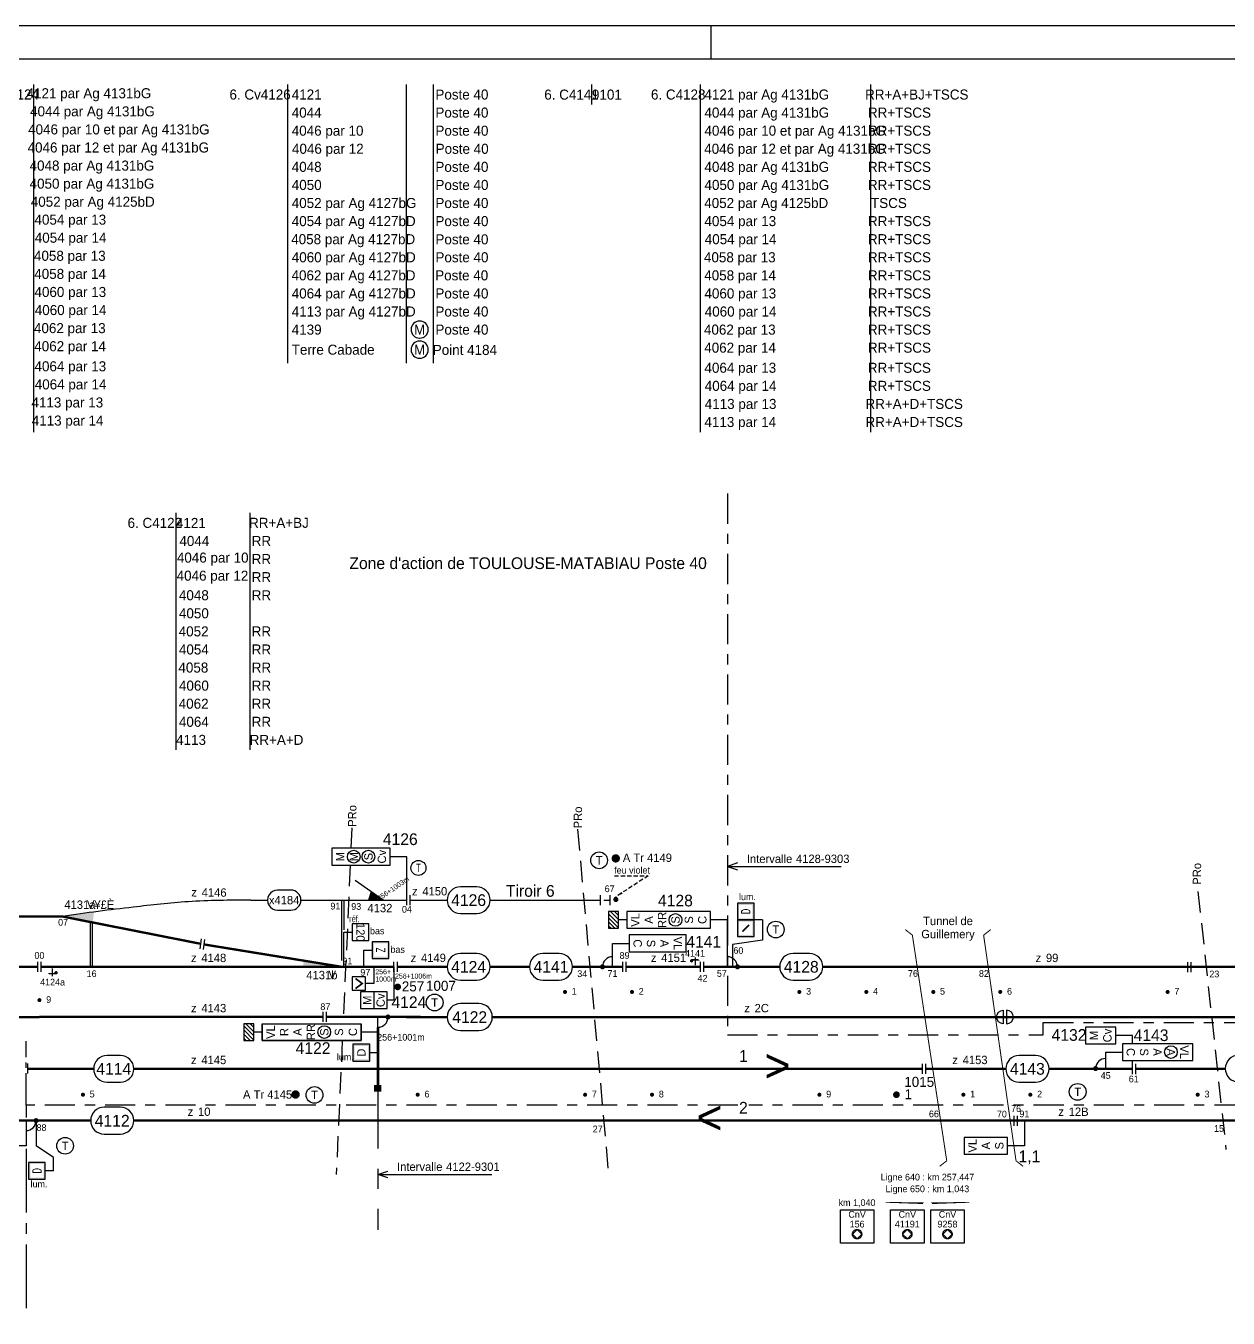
# Model space of a CAD drawing. Header units: metres. Extents: x 0 to 4410, y 0 to 594.
# Drawn here: x 3155.4 to 3514.5, y 208.1 to 594 of the extents above; entities that cross this region are included whole.
import ezdxf
from ezdxf.enums import TextEntityAlignment as Align

# ---------------------------------------------------------------- set-up
doc = ezdxf.new("R2010")
doc.units = ezdxf.units.M
for name, pattern in [('AXES', [36, 18, -6, 6, -6]), ('AXES2', [28.575, 19.05, -3.175, 3.175, -3.175]), ('CACHE', [9.525, 6.35, -3.175]), ('CACHE2', [4.7625, 3.175, -1.5875]), ('CONTINU', [5000, 5000, 0])]:
    doc.linetypes.add(name, pattern=pattern)
doc.layers.add('ATTRIBUTS', color=7, linetype='CONTINU', plot=False)
doc.layers.add('Pk invisible', color=250, linetype='Continuous', plot=False)
for name, color, linetype in [('FORMAT', 7, 'Continuous'), ('Limites de Poste', 7, 'AXES'), ('PT', 7, 'Continuous'), ('voies', 7, 'Continuous')]:
    doc.layers.add(name, color=color, linetype=linetype)
doc.styles.add('es_norme', font='es_isocp.shx')
doc.styles.add('FONT', font='com_font.shx', dxfattribs={"width": 0.7})
doc.styles.add('iso', font='es_isocp.shx')
doc.styles.add('ISO8C1', font='es_isocp.shx')
doc.styles.add('SIMPLEX', font='simplex', dxfattribs={"width": 0.7})

# ---------------------------------------------------------------- blocks, each defined once
blk = doc.blocks.new('CHEVPB')
for p, q in [((0, 6.5), (-2, 6.5)), ((-2, 6.5), (-2, 2.5)), ((2, 6.5), (0, 6.5)), ((2, 2.5), (2, 6.5)), ((-2, 2.5), (2, 2.5)), ((0, 0), (0, 2.5))]:
    blk.add_line(p, q)
at = {"const_width": 0.5}
blk.add_lwpolyline([(1.5, 5.5), (0, 3.5), (-1.5, 5.5)], dxfattribs=at)
blk = doc.blocks.new('TELEPHONE')
blk.add_circle((0, 0), 2.25)
at = {"linetype": 'Continuous', "style": 'FONT', "width": 0.7}
blk.add_attdef('TEXTEG', text='', height=2.5, dxfattribs=at).set_placement((-4, -1), align=Align.RIGHT)
at = {"style": 'FONT', "width": 0.7}
blk.add_attdef('OO', text='', height=2.5, dxfattribs=at).set_placement((0, 0), align=Align.MIDDLE)
at = {"linetype": 'Continuous', "style": 'FONT', "width": 0.7}
blk.add_attdef('TEXTED', (4, -1), '', height=2.5, dxfattribs=at)
blk = doc.blocks.new('TCD')
at = {"linetype": 'Continuous'}
for p, q in [((-2.5, 7.5), (-2.5, 2.5)), ((2.5, 7.5), (-2.5, 7.5)), ((2.5, 2.5), (2.5, 7.5)), ((-2.5, 2.5), (0, 2.5)), ((0, 2.5), (2.5, 2.5)), ((0, 0), (0, 2.5))]:
    blk.add_line(p, q, dxfattribs=at)
at = {"linetype": 'Continuous', "style": 'SIMPLEX', "width": 0.7}
blk.add_attdef('OO', text='', height=2.5, dxfattribs=at).set_placement((0, 5), align=Align.MIDDLE)
blk = doc.blocks.new('*X20')
at = {"color": 0, "linetype": 'Continuous'}
for p, q in [((200.5, 65.62), (202.38, 67.5)), ((200.5, 66.86), (201.14, 67.5)), ((200.62, 64.5), (203.62, 67.5)), ((201.86, 64.5), (204.86, 67.5)), ((203.09, 64.5), (205.5, 66.91)), ((204.33, 64.5), (205.5, 65.67))]:
    blk.add_line(p, q, dxfattribs=at)
blk = doc.blocks.new('BJ')
at = {"linetype": 'Continuous'}
for p, q in [((2.5, 5.5), (-2.5, 5.5)), ((-2.5, 5.5), (-2.5, 2.5)), ((2.5, 2.5), (2.5, 5.5)), ((-2.5, 2.5), (0, 2.5)), ((0, 0), (0, 2.5)), ((0, 2.5), (2.5, 2.5))]:
    blk.add_line(p, q, dxfattribs=at)
blk.add_blockref('*X20', (-203, -62), dxfattribs=at)
blk = doc.blocks.new('TCR')
at = {"linetype": 'Continuous'}
for p, q in [((2.5, 7.5), (-2.5, 7.5)), ((-2.5, 7.5), (-2.5, 2.5)), ((2.5, 2.5), (2.5, 7.5)), ((-2.5, 2.5), (0, 2.5)), ((0, 0), (0, 2.5)), ((0, 2.5), (2.5, 2.5))]:
    blk.add_line(p, q, dxfattribs=at)
for points in [[(-2.5, 7.5), (2.5, 7.5), (-2, 7), (2, 7)], [(-2.5, 2.5), (-2.5, 7.5), (-2, 3), (-2, 7)], [(2.5, 7.5), (2.5, 2.5), (2, 7), (2, 3)], [(2.5, 2.5), (-2.5, 2.5), (2, 3), (-2, 3)]]:
    blk.add_solid(points, dxfattribs=at)
at = {"linetype": 'Continuous', "style": 'SIMPLEX', "width": 0.7}
blk.add_attdef('OO', text='', height=2.5, dxfattribs=at).set_placement((0, 5), align=Align.MIDDLE)
blk = doc.blocks.new('KILOM')
at = {"const_width": 1}
blk.add_lwpolyline([(-0.5, 0, 1), (0.5, 0, 1)], format="xyb", close=True, dxfattribs=at)
at = {"color": 7, "linetype": 'Continuous', "style": 'es_norme'}
blk.add_attdef('KM', (2.43, -1.35), '', height=3, dxfattribs=at)
at = {"layer": 'ATTRIBUTS', "linetype": 'Continuous', "style": 'es_norme'}
blk.add_attdef('KDREEL', (2.34, 2.34), '', height=3, dxfattribs=at)
blk = doc.blocks.new('HM')
at = {"const_width": 0.6}
blk.add_lwpolyline([(-0.3, 0, 1), (0.3, 0, 1)], format="xyb", close=True, dxfattribs=at)
at = {"color": 7, "linetype": 'Continuous', "style": 'es_norme', "flags": 1}
blk.add_attdef('KI', (2.01, 1.77), '', height=2, dxfattribs=at)
at = {"linetype": 'Continuous', "style": 'es_norme'}
blk.add_attdef('HM', (2.02, -0.81), '', height=2, dxfattribs=at)
blk = doc.blocks.new('nzone')
at = {"style": 'es_norme'}
blk.add_text('z', height=2.5, dxfattribs=at).set_placement((-1.78, 1.41))
blk.add_attdef('ZONE', (1.31, 1.41), '', height=2.5, dxfattribs=at)
blk = doc.blocks.new('REF')
at = {"linetype": 'CACHE', "style": 'FONT', "width": 0.7}
blk.add_text('réf.', height=2, dxfattribs=at).set_placement((0, 0))
blk = doc.blocks.new('BAS')
at = {"linetype": 'CACHE', "style": 'ISO8C1'}
blk.add_text('bas', height=2, dxfattribs=at).set_placement((0, 0))
blk = doc.blocks.new('FLSIG-DR')
at = {"linetype": 'Continuous'}
blk.add_lwpolyline([(2.12, -2.12, 0, 0.8, 0), (1.39, -1.39, 0, 0, 0), (0, 0, 0, 0, 0)], format="xyseb", dxfattribs=at)
blk = doc.blocks.new('TEL')
blk.add_circle((0, 0), 2.5)
at = {"linetype": 'Continuous', "style": 'ISO8C1'}
blk.add_attdef('TEXTEG', text='', height=2.5, dxfattribs=at).set_placement((-4, -1), align=Align.RIGHT)
at = {"style": 'ISO8C1'}
blk.add_attdef('OO', text='', height=2.5, dxfattribs=at).set_placement((0, 0), align=Align.MIDDLE)
at = {"linetype": 'Continuous', "style": 'ISO8C1'}
blk.add_attdef('TEXTED', (4, -1), '', height=2.5, dxfattribs=at)
blk = doc.blocks.new('LUM')
at = {"linetype": 'CACHE', "style": 'ISO8C1'}
blk.add_text('lum.', height=2, dxfattribs=at).set_placement((0, 0))
blk = doc.blocks.new('no_voie')
at = {"layer": 'PT', "linetype": 'Continuous', "style": 'es_norme'}
blk.add_attdef('<', text='', height=10, dxfattribs=at).set_placement((-6.25, 1), align=Align.MIDDLE_RIGHT)
blk.add_attdef('V', text='', height=3.5, dxfattribs=at).set_placement((0, 2.09), align=Align.CENTER)
blk.add_attdef('>', text='', height=10, dxfattribs=at).set_placement((6.25, 1), align=Align.MIDDLE_LEFT)
blk = doc.blocks.new('PDI_')
at = {"linetype": 'AXES'}
blk.add_line((0, 2.81), (0, 0.5), dxfattribs=at)
at = {"const_width": 0.5}
blk.add_lwpolyline([(-1.36, 1.78, 1), (-0.86, 1.78, 1)], format="xyb", close=True, dxfattribs=at)
blk.add_solid([(-1.11, 2.28), (0.89, 2.28), (-0.62, 1.88), (1.29, 1.88)])
at = {"style": 'ISO8C1'}
blk.add_attdef('XX', text='', height=2, dxfattribs=at).set_placement((-0.07, 4.25), align=Align.CENTER)
blk.add_attdef('TYPE', text='', height=2.5, dxfattribs=at).set_placement((-3.46, 1.11), align=Align.RIGHT)
blk = doc.blocks.new('*U144', base_point=(4269.34, 571.97))
at = {"color": 0, "linetype": 'Continuous'}
blk.add_line((4283.46, 576.47), (4283.46, 570.47), dxfattribs=at)
at = {"color": 0, "linetype": 'Continuous', "style": 'es_norme'}
blk.add_text('6. C4141', height=3, dxfattribs=at).set_placement((4269.34, 571.97))
blk.add_text('9101', height=3, dxfattribs=at).set_placement((4288.05, 573.47), align=Align.MIDDLE)
blk = doc.blocks.new('*U164', base_point=(3840.79, 490.4))
at = {"color": 0, "linetype": 'Continuous'}
blk.add_line((3815, 494.9), (3815, 472.7), dxfattribs=at)
at = {"color": 0, "linetype": 'Continuous', "style": 'es_norme'}
for s, p in [('4064 par 13', (3825.97, 491.9)), ('4064 par 14', (3826.05, 486.5)), ('4113 par 13', (3825.07, 481.1)), ('4113 par 14', (3825.15, 475.7))]:
    blk.add_text(s, height=3, dxfattribs=at).set_placement(p, align=Align.MIDDLE)
blk = doc.blocks.new('*U170', base_point=(3153, 572))
at = {"color": 0, "linetype": 'Continuous'}
blk.add_line((3169.67, 576.5), (3169.67, 494.9), dxfattribs=at)
at = {"color": 0, "linetype": 'Continuous', "style": 'es_norme'}
blk.add_text('6. Cv4124', height=3, dxfattribs=at).set_placement((3153, 572))
for s, p in [('4121 par Ag 4131bG', (3186.2, 573.5)), ('4044 par Ag 4131bG', (3187.25, 568.1)), ('4046 par 10 et par Ag 4131bG', (3195.13, 562.7)), ('4046 par 12 et par Ag 4131bG', (3194.98, 557.3)), ('4048 par Ag 4131bG', (3187.1, 551.9)), ('4050 par Ag 4131bG', (3187.1, 546.5)), ('4052 par Ag 4125bD', (3187.34, 541.1)), ('4054 par 13', (3180.64, 535.7)), ('4054 par 14', (3180.73, 530.3)), ('4058 par 13', (3180.49, 524.9)), ('4058 par 14', (3180.58, 519.5)), ('4060 par 13', (3180.64, 514.1)), ('4060 par 14', (3180.73, 508.7)), ('4062 par 13', (3180.49, 503.3)), ('4062 par 14', (3180.58, 497.9))]:
    blk.add_text(s, height=3, dxfattribs=at).set_placement(p, align=Align.MIDDLE)

msp = doc.modelspace()

# ---------------------------------------------------------------- linework, layer by layer
at = {"linetype": 'Continuous'}
for p, q in [((3233.495, 576.491), (3233.495, 493.291)), ((3268.92, 576.491), (3268.92, 493.291)), ((3277.066, 576.491), (3277.066, 559.091)), ((3277.066, 576.491), (3277.066, 493.291)), ((3356.823, 576.491), (3356.823, 494.891)), ((3407.668, 576.491), (3407.668, 494.891)), ((3272.998, 499.841), (3272.988, 499.841)), ((3272.988, 494.741), (3272.998, 494.741)), ((3356.823, 494.891), (3356.823, 472.691)), ((3407.646, 494.891), (3407.646, 472.691)), ((3200.111, 448.568), (3200.111, 377.768)), ((3222.244, 448.568), (3222.244, 377.768)), ((3367.907, 344), (3364.907, 343)), ((3364.907, 343), (3398.907, 343)), ((3364.907, 343), (3367.907, 342)), ((3222.567, 332.906), (3227.501, 332.908)), ((3237.526, 332.912), (3269.186, 332.923)), ((3250.322, 332.925), (3250.322, 324.033)), ((3270.186, 332.906), (3281.181, 332.906)), ((3294.043, 332.906), (3327.012, 332.906)), ((3328.012, 332.906), (3329.807, 332.906)), ((3328.012, 332.906), (3329.807, 332.906)), ((3329.807, 334.433), (3329.807, 331.379)), ((3329.807, 334.433), (3329.807, 331.379)), ((3329.807, 334.433), (3329.807, 331.379)), ((3372.907, 332), (3367.907, 332)), ((3367.907, 332), (3367.907, 327)), ((3372.907, 329.5), (3372.907, 332)), ((3372.907, 327), (3372.907, 329.5)), ((3174.627, 313), (3174.627, 326.241)), ((3175.305, 313), (3175.305, 326.241)), ((3367.907, 327), (3372.907, 327)), ((3375.407, 327), (3372.907, 327)), ((3250.319, 313), (3250.319, 323.328)), ((3256.321, 313), (3256.321, 318)), ((3259.321, 313), (3259.321, 308)), ((3259.322, 305.5), (3259.322, 300.5)), ((3260.532, 294.878), (3260.534, 298.015)), ((3225.986, 296.011), (3225.986, 291.011)), ((3255.532, 291.011), (3255.532, 296.011)), ((3260.532, 293.511), (3255.532, 293.511)), ((3225.986, 291.011), (3255.532, 291.011)), ((3155.913, 281.106), (3155.913, 284.106)), ((3158.411, 267.065), (3158.411, 259.565)), ((3163.657, 256.065), (3158.411, 259.565)), ((3163.657, 252.065), (3163.657, 256.065)), ((3260.532, 250.931), (3263.532, 251.931)), ((3260.532, 250.931), (3294.532, 250.931)), ((3263.532, 249.931), (3260.532, 250.931))]:
    msp.add_line(p, q, dxfattribs=at)
at = {"color": 0, "linetype": 'Continuous'}
for p, q in [((3272.998, 505.841), (3272.988, 505.841)), ((3272.988, 500.741), (3272.998, 500.741))]:
    msp.add_line(p, q, dxfattribs=at)
at = {"linetype": 'CACHE'}
for p, q in [((3252.746, 354.542), (3252.469, 348.385)), ((3320.137, 354.102), (3329.419, 250.961)), ((3252.243, 343.385), (3250.107, 296.011)), ((3249.882, 291.011), (3248.076, 250.961)), ((3255.51, 282.524), (3263.341, 282.524)), ((3256.064, 282.524), (3256.317, 282.524)), ((3246.494, 267.065), (3255.57, 267.065))]:
    msp.add_line(p, q, dxfattribs=at)
at = {"linetype": 'CACHE', "ltscale": 0.2}
for p, q in [((3331.158, 340.188), (3341.268, 340.188)), ((3341.268, 340.188), (3332.069, 334.201))]:
    msp.add_line(p, q, dxfattribs=at)
at = {"linetype": 'AXES'}
for p, q in [((3262.043, 332.92), (3253.76, 338.732)), ((3249.642, 332.925), (3249.644, 312.996)), ((3329.807, 332.906), (3329.607, 332.906)), ((3329.807, 332.906), (3329.607, 332.906)), ((3260.479, 276.705), (3260.532, 234.447))]:
    msp.add_line(p, q, dxfattribs=at)
at = {"linetype": 'CONTINU'}
for p, q in [((3367.907, 327), (3367.907, 322)), ((3372.907, 327), (3367.907, 327)), ((3372.907, 324.5), (3372.907, 327)), ((3372.907, 322), (3372.907, 324.5)), ((3367.907, 322), (3372.907, 322))]:
    msp.add_line(p, q, dxfattribs=at)
for p, q in [((3159.417, 298.015), (3244.17, 298.027)), ((3398.654, 240.456), (3408.654, 240.456)), ((3398.654, 230.456), (3398.654, 240.456)), ((3408.654, 240.456), (3408.654, 230.456)), ((3413.654, 240.456), (3423.654, 240.456)), ((3413.654, 230.456), (3413.654, 240.456)), ((3423.654, 240.456), (3423.654, 230.456)), ((3425.654, 240.456), (3435.654, 240.456)), ((3425.654, 230.456), (3425.654, 240.456)), ((3435.654, 240.456), (3435.654, 230.456)), ((3408.654, 230.456), (3398.654, 230.456)), ((3423.654, 230.456), (3413.654, 230.456)), ((3435.654, 230.456), (3425.654, 230.456))]:
    msp.add_line(p, q)
at = {"linetype": 'AXES2'}
msp.add_line((3155.411, 258.657), (3155.411, 209.895), dxfattribs=at)
at = {"linetype": 'AXES', "ltscale": 0.5}
for points in [[(3364.907, 454.314), (3364.907, 292.687), (3459.256, 292.687), (3459.256, 296.333), (3555.375, 296.333), (3555.375, 271.68), (3371.3, 271.68)], [(3368.022, 271.68), (3155.411, 271.68), (3155.411, 268.018)]]:
    msp.add_lwpolyline(points, dxfattribs=at)
at = {"linetype": 'Continuous'}
for points in [[(3264.186, 348.385), (3246.786, 348.385), (3246.786, 343.385), (3264.186, 343.385)], [(3359.907, 329.5), (3334.907, 329.5), (3334.907, 324.5), (3359.907, 324.5)], [(3335.607, 317.5), (3352.607, 317.5), (3352.607, 322.5), (3335.607, 322.5)], [(3263.322, 305.5), (3255.322, 305.5), (3255.322, 300.5), (3263.322, 300.5)], [(3225.986, 296.011), (3255.532, 296.011), (3255.532, 291.011), (3225.986, 291.011)], [(3480.912, 294.984), (3471.912, 294.984), (3471.912, 289.984), (3480.912, 289.984)], [(3482.907, 285.024), (3503.907, 285.024), (3503.907, 290.024), (3482.907, 290.024)], [(3448.627, 262.065), (3435.627, 262.065), (3435.627, 257.065), (3448.627, 257.065)]]:
    msp.add_lwpolyline(points, close=True, dxfattribs=at)
for points in [[(3269.186, 332.965), (3269.186, 345.885), (3264.186, 345.885)], [(3364.907, 313), (3364.907, 327), (3359.907, 327)], [(3375.407, 327), (3375.407, 321), (3366.407, 319.655), (3366.407, 313)], [(3330.607, 313), (3330.607, 320), (3335.607, 320)], [(3265.322, 313), (3265.322, 303), (3263.322, 303)], [(3485.912, 289.984), (3485.912, 292.484), (3480.912, 292.484)], [(3477.907, 282.524), (3477.907, 287.524), (3482.907, 287.524)], [(3485.912, 282.484), (3485.912, 284.984)], [(3155.411, 267.065), (3155.411, 259.565), (3150.411, 259.565)], [(3453.627, 267.065), (3453.627, 259.565), (3448.627, 259.565)]]:
    msp.add_lwpolyline(points, dxfattribs=at)
for points, const_width in [([(3330.94, 345.378, 1), (3332.19, 345.378, 1)], 1.25), ([(3331.19, 333.069, 1), (3331.99, 333.069, 1)], 0.7), ([(3235.29, 274.865, 1), (3236.54, 274.865, 1)], 1.25)]:
    msp.add_lwpolyline(points, format="xyb", close=True, dxfattribs=dict(const_width=const_width))
for points, format in [([(3230.502, 329.909), (3234.526, 329.91, 1), (3234.525, 335.91), (3230.501, 335.909, 1), (3230.502, 329.909, 1)], "xyb"), ([(3285.181, 328.906), (3290.043, 328.906, 1), (3290.043, 336.906), (3285.181, 336.906, 1), (3285.181, 328.906, 1)], "xyb"), ([(3285.181, 309), (3290.043, 309, 1), (3290.043, 317), (3285.181, 317, 1), (3285.181, 309, 1)], "xyb"), ([(3309.785, 309), (3314.647, 309, 1), (3314.647, 317), (3309.785, 317, 1), (3309.785, 309, 1)], "xyb"), ([(3384.544, 309), (3389.405, 309, 1), (3389.405, 317), (3384.544, 317, 1), (3384.544, 309, 1)], "xyb"), ([(3285.181, 294), (3290.69, 294, 1), (3290.69, 302), (3285.181, 302, 1), (3285.181, 294, 1)], "xyb"), ([(3179.623, 278.524), (3183.581, 278.524, 1), (3183.581, 286.524), (3179.623, 286.524, 1), (3179.623, 278.524, 1)], "xyb"), ([(3452.058, 278.524), (3456.982, 278.524, 1), (3456.982, 286.524), (3452.058, 286.524, 1), (3452.058, 278.524, 1)], "xyb"), ([(3517.639, 278.605), (3522.564, 278.605, 1), (3522.564, 286.605), (3517.639, 286.605, 1), (3517.639, 278.605, 1)], "xyb"), ([(3178.72, 263.065), (3183.581, 263.065, 1), (3183.581, 271.065), (3178.72, 271.065, 1), (3178.72, 263.065, 1)], "xyb"), ([(3410.945, 240.489, 0, 0, 0), (3412.194, 242.653, 0.2, 0.5, 0), (3423.435, 242.403, 0, 0, 0), (3424.684, 244.566, 0, 0, 0), (3425.933, 242.403, 0.5, 0.2, 0), (3437.173, 242.653, 0, 0, 0), (3438.422, 240.489, 0, 0, 0)], "xyseb")]:
    msp.add_lwpolyline(points, format=format, dxfattribs=at)
at = {"linetype": 'CACHE'}
msp.add_lwpolyline([(3332.069, 334.201, 0, 0.7, 0), (3333.425, 335.093, 0.7, 0.7, 0)], format="xyseb", dxfattribs=at)
msp.add_lwpolyline([(3505.464, 335.506), (3513.844, 258.444)], dxfattribs=at)
at = {"linetype": 'Continuous'}
for points, const_width in [([(3145.911, 328), (3166.417, 328)], 0.7), ([(3418.058, 324.107), (3420.165, 322.459)], 0.3), ([(3443.554, 324.107), (3441.448, 322.459)], 0.3), ([(3420.165, 322.459), (3430.434, 255.072)], 0.3), ([(3441.448, 322.459), (3451.13, 255.072)], 0.3), ([(3260.532, 294.878), (3260.532, 276.705)], 0.8), ([(3259.368, 276.705), (3261.59, 276.705)], 2), ([(3121.911, 267.065), (3170.417, 267.065)], 0.7), ([(3430.434, 255.072), (3428.327, 253.425)], 0.3), ([(3451.13, 255.072), (3453.237, 253.425)], 0.3)]:
    msp.add_lwpolyline(points, dxfattribs=dict(at, const_width=const_width))
at = {"const_width": 0.7}
for points in [[(3166.411, 327.998), (3207.614, 319.86)], [(3208.597, 319.67), (3249.644, 312.996)], [(3017.973, 313), (3158.911, 313)], [(3159.911, 313), (3203.871, 313)], [(3203.871, 313), (3265.322, 313)], [(3266.322, 313), (3281.181, 313)], [(3294.043, 313), (3305.785, 313)], [(3318.647, 313), (3333.654, 313)], [(3334.654, 313), (3356.897, 313)], [(3357.897, 313), (3380.544, 313)], [(3393.405, 313), (3421.607, 313)], [(3442.807, 313), (3623.859, 313)], [(2929.411, 298), (3159.417, 298)], [(3159.417, 298.015), (3244.17, 298.027)], [(3245.17, 298.027), (3281.181, 298)], [(3294.69, 298), (3391.806, 298)], [(3391.806, 298), (3423.893, 298)], [(3444.962, 298), (3623.846, 298)], [(3155.913, 282.524), (3175.623, 282.524)], [(3187.581, 282.524), (3249.193, 282.524)], [(3249.193, 282.524), (3423.202, 282.524)], [(3424.202, 282.531), (3426.251, 282.524)], [(3460.977, 282.524), (3485.907, 282.524)], [(3486.907, 282.524), (3513.64, 282.524)], [(3170.417, 267.065), (3174.72, 267.065)], [(3187.581, 267.065), (3246.494, 267.065)], [(3246.429, 267.065), (3428.607, 267.065)], [(3449.407, 267.065), (3678.364, 267.065)]]:
    msp.add_lwpolyline(points, dxfattribs=at)
at = {"linetype": 'CONTINU', "const_width": 0.5}
msp.add_lwpolyline([(3371.407, 325.5), (3369.407, 323.5)], dxfattribs=at)
at = {"linetype": 'Continuous', "const_width": 0.75}
for points in [[(3327.232, 313, 1), (3327.982, 313, 1)], [(3367.532, 313, 1), (3368.282, 313, 1)], [(3263.148, 298.008, 1), (3263.898, 298.008, 1)], [(3474.532, 282.625, 1), (3475.282, 282.625, 1)], [(3158.036, 267.065, 1), (3158.786, 267.065, 1)]]:
    msp.add_lwpolyline(points, format="xyb", close=True, dxfattribs=at)
at = {"linetype": 'CACHE2', "const_width": 0.7}
for points in [[(3421.607, 313), (3442.807, 313)], [(3423.893, 298), (3444.962, 298)], [(3426.251, 282.524), (3448.061, 282.524)], [(3428.607, 267.065), (3449.407, 267.065)]]:
    msp.add_lwpolyline(points, dxfattribs=at)
at = {"linetype": 'AXES2', "ltscale": 0.5}
msp.add_lwpolyline([(3155.411, 271.68), (3155.411, 290.806)], dxfattribs=at)
at = {"linetype": 'CONTINU'}
for points in [[(3405.04, 233.173), (3403.636, 234.542), (3402.268, 233.138), (3403.671, 231.769)], [(3420.04, 233.173), (3418.636, 234.542), (3417.268, 233.138), (3418.671, 231.769)], [(3432.04, 233.173), (3430.636, 234.542), (3429.268, 233.138), (3430.671, 231.769)]]:
    msp.add_lwpolyline(points, close=True, dxfattribs=at)
at = {"linetype": 'Continuous'}
for centre in [(3253.286, 345.885), (3257.686, 345.885), (3349.407, 327), (3244.486, 293.511), (3497.407, 287.524)]:
    msp.add_circle(centre, 1.9, dxfattribs=at)
msp.add_circle((3326.593, 344.796), 2.5)
at = {"linetype": 'CONTINU'}
for centre in [(3403.654, 233.156), (3418.654, 233.156), (3430.654, 233.156)]:
    msp.add_circle(centre, 1.386, dxfattribs=at)
at = {"color": 0, "linetype": 'Continuous'}
for centre, start, end in [((3272.988, 503.291), 90, 270), ((3272.998, 503.291), 270, 90)]:
    msp.add_arc(centre, 2.55, start, end, dxfattribs=at)
at = {"linetype": 'Continuous'}
for centre, radius, start, end in [((3272.988, 497.291), 2.55, 90, 270), ((3272.998, 497.291), 2.55, 270, 90), ((3330.607, 313), 3, 90, 180), ((3364.907, 313), 3, 0, 90), ((3260.537, 297.934), 2.987, 269.89871, 1.42335), ((3477.907, 282.625), 3, 90, 180), ((3155.411, 267.065), 3, 270, 0)]:
    msp.add_arc(centre, radius, start, end, dxfattribs=at)
for centre, radius, start, end in [((3221.316, 81.326), 251.727, 93.98483, 97.73307), ((3220.741, 25.721), 307.19, 89.65926, 93.15708), ((3223.512, -23.962), 356.555, 95.80583, 99.21535)]:
    msp.add_arc(centre, radius, start, end)
for major_axis in [(0, 0.6), (0, -0.6)]:
    msp.add_ellipse((3331.59, 333.183), major_axis=major_axis, ratio=0.6666667, start_param=4.712389, end_param=7.8539816)
for points in [[(3367.907, 327), (3367.907, 332), (3368.407, 327.5), (3368.407, 331.5)], [(3367.907, 332), (3372.907, 332), (3368.407, 331.5), (3372.407, 331.5)], [(3372.907, 332), (3372.907, 327), (3372.407, 331.5), (3372.407, 327.5)], [(3372.907, 327), (3367.907, 327), (3372.407, 327.5), (3368.407, 327.5)]]:
    msp.add_solid(points, dxfattribs=at)
at = {"linetype": 'CONTINU'}
for points in [[(3367.907, 327), (3372.907, 327), (3368.407, 326.5), (3372.407, 326.5)], [(3367.907, 322), (3367.907, 327), (3368.407, 322.5), (3368.407, 326.5)], [(3372.907, 327), (3372.907, 322), (3372.407, 326.5), (3372.407, 322.5)], [(3372.907, 322), (3367.907, 322), (3372.407, 322.5), (3368.407, 322.5)]]:
    msp.add_solid(points, dxfattribs=at)
at = {"layer": 'FORMAT', "linetype": 'Continuous', "ltscale": 0.8}
msp.add_line((3360, 594), (3360, 584), dxfattribs=at)
for points in [[(0, 0), (4410, 0), (4410, 594), (0, 594)], [(10, 10), (4400, 10), (4400, 584), (10, 584)]]:
    msp.add_lwpolyline(points, close=True, dxfattribs=at)
at = {"layer": 'voies', "linetype": 'Continuous'}
for p, q in [((3269.186, 332.906), (3269.186, 340.406)), ((3269.186, 331.423), (3269.186, 334.423)), ((3270.186, 331.423), (3270.186, 334.423)), ((3327.012, 331.411), (3327.012, 334.411)), ((3327.012, 331.411), (3327.012, 334.411)), ((3207.419, 318.373), (3207.809, 321.347)), ((3208.402, 318.183), (3208.792, 321.157)), ((3158.911, 311.5), (3158.911, 314.5)), ((3159.911, 311.5), (3159.911, 314.5)), ((3265.322, 311.5), (3265.322, 314.5)), ((3266.322, 311.5), (3266.322, 314.5)), ((3333.654, 311.5), (3333.654, 314.5)), ((3334.654, 311.5), (3334.654, 314.5)), ((3356.897, 311.5), (3356.897, 314.5)), ((3357.897, 311.5), (3357.897, 314.5)), ((3502.495, 311.429), (3502.495, 314.429)), ((3503.495, 311.429), (3503.495, 314.429)), ((3244.17, 296.527), (3244.17, 299.527)), ((3245.17, 296.527), (3245.17, 299.527)), ((3423.202, 281.031), (3423.202, 284.031)), ((3424.202, 281.031), (3424.202, 284.031)), ((3485.912, 280.984), (3485.912, 283.984)), ((3486.912, 280.984), (3486.912, 283.984)), ((3450.607, 265.471), (3450.607, 268.471)), ((3451.607, 265.471), (3451.607, 268.471))]:
    msp.add_line(p, q, dxfattribs=at)
for points in [[(3447.331, 296, -1), (3447.331, 300)], [(3448.331, 296, 1), (3448.331, 300)]]:
    msp.add_lwpolyline(points, format="xyb", close=True, dxfattribs=at)
for points in [[(3262.043, 332.92), (3257.543, 332.919), (3258.359, 335.505)], [(3164.989, 328.224), (3175.37, 326.228), (3175.691, 329.372)], [(3249.644, 312.996), (3238.15, 313.038), (3238.33, 314.927)]]:
    msp.add_solid(points, dxfattribs=at)

# ---------------------------------------------------------------- block references
at = {"linetype": 'Continuous'}
for name, p in [('*U170', (3141, 572)), ('*U144', (3310.212, 571.967)), ('*U164', (3183.464, 490.4)), ('LUM', (3368.37, 332.91)), ('REF', (3251.889, 326.312)), ('BAS', (3258.145, 322.725)), ('BAS', (3264.258, 317.169)), ('FLSIG-DR', (3480.912, 292.484)), ('LUM', (3156.757, 247.134))]:
    msp.add_blockref(name, p, dxfattribs=at)
for name, p, values in [('TELEPHONE', (3272.624, 342.519), {'OO': 'T'}), ('nzone', (3272.484, 332.906), {'ZONE': '4150'}), ('TEL', (3379.36, 324.118), {'OO': 'T'}), ('nzone', (3206.473, 313), {'ZONE': '4148'}), ('nzone', (3272.07, 313), {'ZONE': '4149'}), ('nzone', (3343.837, 313.036), {'ZONE': '4151'}), ('nzone', (3458.754, 313), {'ZONE': '99'}), ('nzone', (3206.473, 298), {'ZONE': '4143'}), ('TEL', (3277.468, 302.342), {'OO': 'T'}), ('nzone', (3371.729, 298), {'ZONE': '2C'}), ('nzone', (3206.473, 282.524), {'ZONE': '4145'}), ('no_voie', (3369.689, 282.524), {'V': '1', '>': '>'}), ('nzone', (3433.884, 282.524), {'ZONE': '4153'}), ('TEL', (3469.546, 275.642), {'OO': 'T'}), ('TEL', (3241.573, 274.73), {'OO': 'T'}), ('nzone', (3205.469, 267.065), {'ZONE': '10'}), ('no_voie', (3369.689, 267.065), {'V': '2', '<': '<'}), ('nzone', (3465.554, 267.065), {'ZONE': '12B'}), ('TEL', (3167.069, 259.548), {'OO': 'T'})]:
    msp.add_blockref(name, p, dxfattribs=at).add_auto_attribs(values)
for name, p, rotation, values in [('nzone', (3206.538, 332.575), 359.5250954994239, {'ZONE': '4146'}), ('TCR', (3256.321, 318), 270, {'OO': 'Z'}), ('TCR', (3163.657, 252.065), 90, {'OO': 'D'})]:
    msp.add_blockref(name, p, dxfattribs=dict(at, rotation=rotation)).add_auto_attribs(values)
for name, p, rotation in [('BJ', (3334.907, 327), 90), ('CHEVPB', (3259.321, 308), 90), ('FLSIG-DR', (3255.532, 293.511), 90), ('FLSIG-DR', (3482.907, 287.524), 270)]:
    msp.add_blockref(name, p, dxfattribs=dict(at, rotation=rotation))
ref = msp.add_blockref('TCD', (3250.319, 323.328), dxfattribs=dict(at, rotation=270))
ref.add_attrib('OO', '120', dxfattribs={"linetype": 'Continuous', "height": 2.5, "rotation": 270, "style": 'es_norme'}).set_placement((3255.319, 323.328), align=Align.MIDDLE)
at = {"linetype": 'AXES'}
ref = msp.add_blockref('PDI_', (3355.306, 313), dxfattribs=at)
ref.add_attrib('XX', '4141', dxfattribs={"height": 2, "style": 'ISO8C1'}).set_placement((3355.24, 316.005), align=Align.CENTER)
ref = msp.add_blockref('PDI_', (3163.269, 313), dxfattribs=dict(at, rotation=180))
ref.add_attrib('XX', '4124a', dxfattribs={"height": 2, "style": 'ISO8C1'}).set_placement((3163.336, 309.417), align=Align.TOP_CENTER)
ref = msp.add_blockref('KILOM', (3266.411, 307))
ref.add_attrib('KDREEL', '1007', (3274.879, 305.826), dxfattribs={"layer": 'ATTRIBUTS', "linetype": 'Continuous', "height": 3, "style": 'es_norme'})
ref.add_attrib('KM', '257', (3267.664, 305.65), dxfattribs={"color": 7, "linetype": 'Continuous', "height": 3, "style": 'es_norme'})
for name, p, values in [('HM', (3316.411, 305.5), {'HM': '1'}), ('HM', (3336.411, 305.5), {'HM': '2'}), ('HM', (3386.411, 305.5), {'HM': '3'}), ('HM', (3406.411, 305.5), {'HM': '4'}), ('HM', (3426.411, 305.5), {'HM': '5'}), ('HM', (3446.411, 305.5), {'HM': '6'}), ('HM', (3496.411, 305.5), {'HM': '7'}), ('HM', (3159.411, 303.038), {'HM': '9'}), ('KILOM', (3415.407, 274.794), {'KDREEL': '1015', 'KM': '1'}), ('HM', (3172.407, 274.794), {'HM': '5'}), ('HM', (3272.407, 274.794), {'HM': '6'}), ('HM', (3322.407, 274.794), {'HM': '7'}), ('HM', (3342.407, 274.794), {'HM': '8'}), ('HM', (3392.407, 274.794), {'HM': '9'}), ('HM', (3435.407, 274.794), {'HM': '1'}), ('HM', (3455.407, 274.794), {'HM': '2'}), ('HM', (3505.407, 274.794), {'HM': '3'})]:
    msp.add_blockref(name, p).add_auto_attribs(values)
at = {"rotation": 90}
msp.add_blockref('BJ', (3225.986, 293.511), dxfattribs=at)
at = {"linetype": 'Continuous'}
ref = msp.add_blockref('TCR', (3260.575, 287.355), dxfattribs=dict(at, rotation=90))
ref.add_attrib('OO', 'D', dxfattribs={"linetype": 'CONTINU', "height": 2.5, "rotation": 90, "style": 'es_norme'}).set_placement((3255.575, 287.355), align=Align.MIDDLE)
at = {"layer": 'voies', "linetype": 'Continuous'}
for name, p in [('FLSIG-DR', (3264.186, 345.885)), ('LUM', (3248.259, 285.073))]:
    msp.add_blockref(name, p, dxfattribs=at)

# ---------------------------------------------------------------- texts
at = {"linetype": 'Continuous'}
for s, height, style, p in [('6. Cv4126', 3, 'es_norme', (3216.179, 571.991)), ('6. C4128', 3, 'es_norme', (3342.085, 571.991)), ('6. C4122', 3, 'es_norme', (3185.742, 444.068)), ('Intervalle', 2.5, 'iso', (3370.727, 344)), ('4128-9303', 2.5, 'iso', (3385.388, 344)), ('Tiroir 6', 3.5, 'es_norme', (3298.75, 333.918)), ('256+', 1.5, 'es_norme', (3259.749, 310.767)), ('1000m', 1.5, 'es_norme', (3259.749, 308.603)), ('256+1006m', 1.5, 'es_norme', (3265.646, 309.476)), ('Intervalle', 2.5, 'iso', (3266.235, 252.043)), ('4122-9301', 2.5, 'iso', (3280.896, 252.043))]:
    msp.add_text(s, height=height, dxfattribs=dict(at, style=style)).set_placement(p)
at = {"linetype": 'Continuous', "style": 'es_norme'}
for s, p in [('4121', (3234.779, 573.491)), ('4121 par Ag 4131bG', (3358.062, 573.491)), ('4044', (3234.779, 568.091)), ('4044 par Ag 4131bG', (3358.062, 568.091)), ('4046 par 10', (3234.779, 562.691)), ('4046 par 10 et par Ag 4131bG', (3358.062, 562.691)), ('4046 par 12', (3234.85, 557.291)), ('4046 par 12 et par Ag 4131bG', (3357.991, 557.291)), ('4048', (3234.779, 551.891)), ('4048 par Ag 4131bG', (3358.062, 551.891)), ('4050', (3234.79, 546.491)), ('4050 par Ag 4131bG', (3358.073, 546.491)), ('4052 par Ag 4127bG', (3234.779, 541.091)), ('4052 par Ag 4125bD', (3358.002, 541.091)), ('4054 par Ag 4127bD', (3234.779, 535.691)), ('4054 par 13', (3358.062, 535.691)), ('4058 par Ag 4127bD', (3234.629, 530.291)), ('4054 par 14', (3358.15, 530.291)), ('4060 par Ag 4127bD', (3234.79, 524.891)), ('4058 par 13', (3357.912, 524.891)), ('4062 par Ag 4127bD', (3234.719, 519.491)), ('4058 par 14', (3358, 519.491)), ('4064 par Ag 4127bD', (3234.779, 514.091)), ('4060 par 13', (3358.062, 514.091)), ('4113 par Ag 4127bD', (3234.779, 508.691)), ('4060 par 14', (3358.15, 508.691)), ('4139', (3234.779, 503.291)), ('4062 par 13', (3357.912, 503.291)), ('Terre Cabade', (3234.779, 497.291)), ('4062 par 14', (3358, 497.891)), ('4064 par 13', (3358.062, 491.891)), ('4064 par 14', (3358.15, 486.491)), ('4113 par 13', (3358.15, 481.091)), ('4113 par 14', (3358.062, 475.691))]:
    msp.add_text(s, height=3, dxfattribs=at).set_placement(p, align=Align.MIDDLE_LEFT)
for s, height, p in [('Poste 40', 3, (3285.61, 573.491)), ('Poste 40', 3, (3285.61, 568.091)), ('Poste 40', 3, (3285.61, 562.691)), ('Poste 40', 3, (3285.681, 557.291)), ('Poste 40', 3, (3285.61, 551.891)), ('Poste 40', 3, (3285.622, 546.491)), ('Poste 40', 3, (3285.61, 541.091)), ('Poste 40', 3, (3285.61, 535.691)), ('Poste 40', 3, (3285.61, 530.247)), ('Poste 40', 3, (3285.622, 524.891)), ('Poste 40', 3, (3285.55, 519.491)), ('Poste 40', 3, (3285.61, 514.091)), ('Poste 40', 3, (3285.61, 508.691)), ('Poste 40', 3, (3285.61, 503.291)), ('M', 3, (3272.993, 497.291)), ('Point 4184', 3, (3286.502, 497.291)), ('4121', 3, (3204.641, 445.568)), ('4044', 3, (3205.691, 440.168)), ('4046 par 10', 3, (3211.177, 434.768)), ('4046 par 12', 3, (3211.106, 429.368)), ('4048', 3, (3205.541, 423.968)), ('4050', 3, (3205.552, 418.568)), ('4052', 3, (3205.481, 413.168)), ('4054', 3, (3205.541, 407.768)), ('4058', 3, (3205.391, 402.368)), ('4060', 3, (3205.552, 396.968)), ('4062', 3, (3205.481, 391.568)), ('4064', 3, (3205.541, 386.168)), ('4113', 3, (3204.703, 380.768)), ('4126', 3.5, (3287.612, 332.906)), ('Tunnel de', 2.5, (3430.806, 326.745)), ('Guillemery', 2.5, (3430.806, 322.459)), ('60', 2, (3368.192, 317.878)), ('4124', 3.5, (3287.612, 313)), ('4141', 3.5, (3312.216, 313)), ('4128', 3.5, (3386.975, 313)), ('16', 2, (3174.993, 310.95)), ('97', 2, (3256.755, 311.334)), ('71', 2, (3330.607, 311)), ('71', 2, (3330.607, 311)), ('57', 2, (3363.252, 311)), ('4122', 3.5, (3287.936, 298)), ('4114', 3.5, (3181.602, 282.524)), ('4143', 3.5, (3454.52, 282.524)), ('45', 2, (3477.907, 280.524)), ('61', 2, (3486.297, 279.496)), ('4112', 3.5, (3181.15, 267.065)), ('91', 2, (3453.627, 269.065)), ('88', 2, (3160.028, 264.966)), ('15', 2, (3511.78, 264.7))]:
    msp.add_text(s, height=height, dxfattribs=at).set_placement(p, align=Align.MIDDLE)
at = {"color": 0, "linetype": 'Continuous', "style": 'es_norme'}
for s, p in [('RR+A+BJ+TSCS', (3421.483, 573.491)), ('RR+TSCS', (3416.308, 568.091)), ('RR+TSCS', (3416.308, 562.691)), ('RR+TSCS', (3416.308, 557.291)), ('RR+TSCS', (3416.308, 551.891)), ('RR+TSCS', (3416.308, 546.491)), ('TSCS', (3413.158, 541.091)), ('RR+TSCS', (3416.308, 535.691)), ('RR+TSCS', (3416.308, 530.291)), ('RR+TSCS', (3416.308, 524.891)), ('RR+TSCS', (3416.308, 519.491)), ('RR+TSCS', (3416.308, 514.091)), ('RR+TSCS', (3416.308, 508.691)), ('M', (3272.993, 503.291)), ('RR+TSCS', (3416.308, 503.291)), ('RR+TSCS', (3416.308, 497.891)), ('RR+TSCS', (3416.285, 491.891)), ('RR+TSCS', (3416.285, 486.491)), ('RR+A+D+TSCS', (3420.71, 481.091)), ('RR+A+D+TSCS', (3420.71, 475.691)), ('RR+A+BJ', (3230.961, 445.568)), ('RR', (3225.724, 440.168)), ('RR', (3225.724, 434.768)), ('RR', (3225.724, 429.368)), ('RR', (3225.724, 423.968)), ('RR', (3225.724, 413.168)), ('RR', (3225.724, 407.768)), ('RR', (3225.724, 402.368)), ('RR', (3225.724, 396.968)), ('RR', (3225.724, 391.568)), ('RR', (3225.724, 386.168)), ('RR+A+D', (3230.234, 380.768))]:
    msp.add_text(s, height=3, dxfattribs=at).set_placement(p, align=Align.MIDDLE)
at = {"style": 'es_norme'}
for p in [(3254.096, 354.79), (3321.486, 354.351), (3506.421, 337.508)]:
    msp.add_text('PRo', height=2.5, rotation=90, dxfattribs=at).set_placement(p)
at = {"linetype": 'Continuous', "lineweight": 50, "style": 'es_norme'}
msp.add_text('4126', height=3.5, dxfattribs=at).set_placement((3267.196, 351.101), align=Align.MIDDLE_CENTER)
at = {"linetype": 'Continuous', "style": 'es_norme'}
for s, rotation, p in [('Cv', 90, (3261.686, 345.885)), ('M', 90, (3249.286, 345.885)), ('M', 90, (3253.286, 345.885)), ('S', 90, (3257.686, 345.885)), ('x4184', 0.0081, (3232.514, 332.91)), ('VL', 90, (3337.407, 327)), ('A', 90, (3341.407, 327)), ('RR', 90, (3345.407, 327)), ('C', 90, (3357.407, 327)), ('S', 90, (3349.407, 327)), ('S', 90, (3353.407, 327)), ('C', 270, (3338.107, 320)), ('S', 270, (3342.107, 320)), ('A', 270, (3346.107, 320)), ('VL', 270, (3350.107, 320)), ('Cv', 90, (3261.322, 303)), ('M', 90, (3257.322, 303)), ('VL', 90, (3228.486, 293.511)), ('R', 90, (3232.486, 293.511)), ('A', 90, (3236.486, 293.511)), ('RR', 90, (3240.486, 293.511)), ('S', 90, (3244.486, 293.511)), ('S', 90, (3248.869, 293.511)), ('C', 90, (3253.032, 293.511)), ('M', 90, (3474.412, 292.484)), ('Cv', 90, (3478.412, 292.484)), ('VL', 270, (3501.407, 287.524)), ('C', 270, (3485.407, 287.524)), ('S', 270, (3489.407, 287.524)), ('A', 270, (3493.407, 287.524)), ('A', 270, (3497.407, 287.524)), ('VL', 90, (3438.127, 259.565)), ('A', 90, (3442.127, 259.565)), ('S', 90, (3446.127, 259.565))]:
    msp.add_text(s, height=2.5, rotation=rotation, dxfattribs=at).set_placement(p, align=Align.MIDDLE)
for s, height, p in [('T', 2.5, (3326.593, 344.796)), ('93', 2, (3254.044, 331.005)), ('91', 2, (3251.388, 314.703)), ('76', 2, (3420.339, 311)), ('82', 2, (3441.539, 311)), ('256+1001m', 2, (3267.399, 291.959)), ('66', 2, (3426.602, 269.074)), ('70', 2, (3446.901, 269.007))]:
    msp.add_text(s, height=height, dxfattribs=at).set_placement(p, align=Align.MIDDLE_CENTER)
for s, height, style, p in [('A Tr 4149', 2.5, 'ISO8C1', (3341.014, 344.315)), ('67', 2, 'es_norme', (3329.738, 335.296)), ('CnV', 2, 'es_norme', (3403.654, 238.067)), ('CnV', 2, 'es_norme', (3418.654, 238.067)), ('CnV', 2, 'es_norme', (3430.654, 238.067))]:
    msp.add_text(s, height=height, dxfattribs=dict(style=style)).set_placement(p, align=Align.CENTER)
at = {"style": 'es_norme'}
msp.add_text('feu violet', height=2, dxfattribs=at).set_placement((3336.445, 341.841), align=Align.MIDDLE_CENTER)
for s, height, style, p in [('4131a', 2.5, 'es_norme', (3166.856, 330.299)), ('V¥£È', 2.5, 'es_norme', (3173.585, 330.299)), ('4132', 2.5, 'es_norme', (3257.401, 329.288)), ('34', 2, 'es_norme', (3320.079, 309.923)), ('23', 2, 'es_norme', (3508.879, 309.851)), ('A Tr 4145', 2.5, 'ISO8C1', (3220.223, 273.605)), ('27', 2, 'es_norme', (3324.693, 263.58))]:
    msp.add_text(s, height=height, dxfattribs=dict(style=style)).set_placement(p)
at = {"linetype": 'Continuous', "lineweight": 50, "style": 'es_norme'}
for s, p in [('4128', (3349.395, 332.783)), ('4141', (3357.845, 320.476)), ('4124', (3269.769, 302.446)), ('4132', (3466.963, 292.643)), ('4143', (3491.47, 292.573)), ('4122', (3241.146, 288.731)), ('1,1', (3455.13, 256.068))]:
    msp.add_text(s, height=3.5, dxfattribs=at).set_placement(p, align=Align.MIDDLE)
at = {"style": 'es_norme'}
for s, p in [('4131b', (3239.134, 310.524)), ('V', (3245.77, 310.593))]:
    msp.add_text(s, height=2.5, dxfattribs=at).set_placement(p, align=Align.MIDDLE_LEFT)
at = {"color": 0, "style": 'es_norme'}
for s, p in [('Ligne 640 : km 257,447', (3424.658, 249.189)), ('Ligne 650 : km 1,043', (3424.658, 245.689)), ('km 1,040', (3403.628, 241.579))]:
    msp.add_text(s, height=2, dxfattribs=at).set_placement(p, align=Align.CENTER)
at = {"linetype": 'CONTINU', "style": 'es_norme'}
for s, p in [('156', (3403.654, 235.15)), ('41191', (3418.654, 235.15)), ('9258', (3430.654, 235.15))]:
    msp.add_text(s, height=2, dxfattribs=at).set_placement(p, align=Align.CENTER)
at = {"linetype": 'Continuous', "style": 'SIMPLEX', "width": 0.7}
msp.add_attdef('D', text='', height=2.5, rotation=90, dxfattribs=at).set_placement((3370.407, 329.5), align=Align.MIDDLE)
at = {"layer": 'Limites de Poste', "linetype": 'Continuous', "style": 'es_norme'}
msp.add_text("Zone d'action de TOULOUSE-MATABIAU Poste 40", height=3.5, dxfattribs=at).set_placement((3358.769, 431.783), align=Align.RIGHT)
at = {"layer": 'Pk invisible', "linetype": 'Continuous', "style": 'es_norme'}
msp.add_text('256+1003m', height=1.5, rotation=34.73935, dxfattribs=at).set_placement((3265.072, 336.373), align=Align.MIDDLE_CENTER)
msp.add_text('91', height=2, dxfattribs=at).set_placement((3247.827, 331.111), align=Align.MIDDLE_CENTER)
at = {"layer": 'Pk invisible', "style": 'es_norme'}
msp.add_text('07', height=2, dxfattribs=at).set_placement((3164.986, 325.29))
for s, p in [('00', (3159.411, 316.388)), ('89', (3334.207, 316.368)), ('42', (3357.506, 309.575)), ('87', (3244.821, 301.072))]:
    msp.add_text(s, height=2, dxfattribs=at).set_placement(p, align=Align.MIDDLE_CENTER)
at = {"layer": 'Pk invisible', "linetype": 'Continuous', "style": 'es_norme'}
msp.add_text('76', height=2, dxfattribs=at).set_placement((3451.135, 269.617), align=Align.CENTER)
at = {"layer": 'voies', "linetype": 'Continuous', "style": 'es_norme'}
msp.add_text('04', height=2, dxfattribs=at).set_placement((3269.186, 330.167), align=Align.MIDDLE)

doc.saveas('drawing.dxf')
